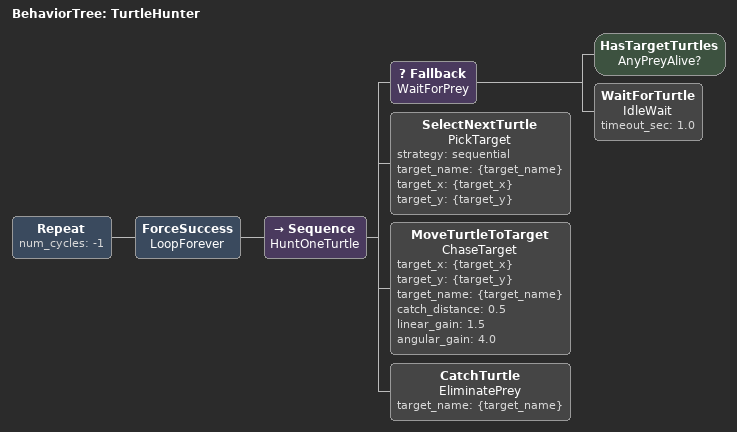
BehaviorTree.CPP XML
<?xml version="1.0" encoding="UTF-8"?>
<root BTCPP_format="4" main_tree_to_execute="TurtleHunter">

  <BehaviorTree ID="TurtleHunter">
    <Repeat num_cycles="-1">
      <ForceSuccess name="LoopForever">
        <Sequence name="HuntOneTurtle">

          <!-- Step 1: wait until there is at least one prey turtle -->
          <Fallback name="WaitForPrey">
            <HasTargetTurtles name="AnyPreyAlive?"/>
            <WaitForTurtle name="IdleWait" timeout_sec="1.0"/>
          </Fallback>

          <!-- Step 2: choose target — oldest turtle first -->
          <SelectNextTurtle
            name="PickTarget"
            strategy="sequential"
            target_name="{target_name}"
            target_x="{target_x}"
            target_y="{target_y}"/>

          <!-- Step 3: drive turtle1 toward the selected prey -->
          <MoveTurtleToTarget
            name="ChaseTarget"
            target_x="{target_x}"
            target_y="{target_y}"
            target_name="{target_name}"
            catch_distance="0.5"
            linear_gain="1.5"
            angular_gain="4.0"/>

          <!-- Step 4: kill the turtle and remove it from the prey list -->
          <CatchTurtle
            name="EliminatePrey"
            target_name="{target_name}"/>

        </Sequence>
      </ForceSuccess>
    </Repeat>
  </BehaviorTree>

</root>
